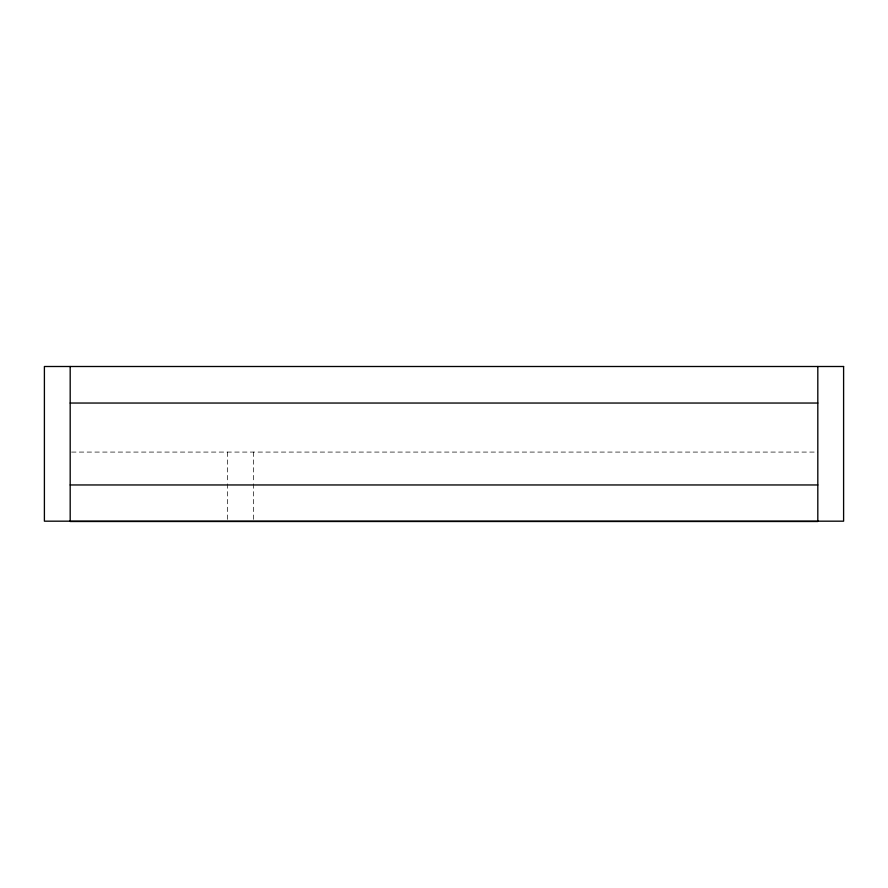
<?xml version="1.0" encoding="UTF-8"?>
<svg xmlns="http://www.w3.org/2000/svg" width="888" height="888" viewBox="0 0 888 888"><rect width="100%" height="100%" fill="white"/><g stroke="black" fill="none" stroke-linecap="round" stroke-linejoin="round"><path stroke-width="0.67" stroke-dasharray="4.44 3.33" d="M71.573 452.081L817.815 452.081M253.391 452.081L253.391 482.484M253.391 483.86L253.391 519.802M227.606 452.081L227.606 482.484M227.606 483.86L227.606 519.802"/><path stroke-width="1.33" d="M70.185 403.041L817.815 403.041M70.185 484.959L817.815 484.959M817.815 366.5L817.815 521.5L70.185 521.5L70.185 366.5M843.6 366.5L44.4 366.5L44.4 521.178L843.6 521.178L843.6 366.5"/></g></svg>
